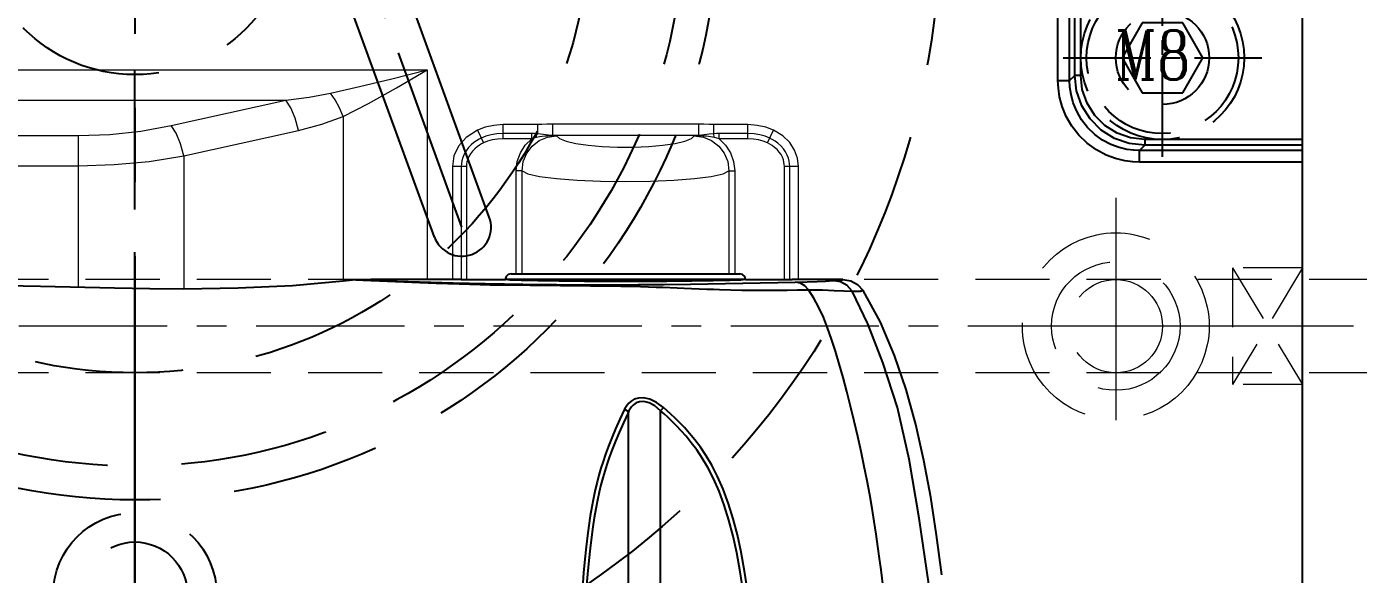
# Model space of a CAD drawing. Header units: inches. Extents: x 157915 to 159347, y -49911 to -48898.
# Drawn here: x 159068.8 to 159182.9, y -49233.1 to -49186.2 of the extents above; entities that cross this region are included whole.
import ezdxf

# ---------------------------------------------------------------- set-up
doc = ezdxf.new("R2010")
doc.units = ezdxf.units.IN
doc.header["$LTSCALE"] = 2
doc.header["$MEASUREMENT"] = 0
doc.header["$PDMODE"] = 3
doc.header["$PDSIZE"] = 0.3125
for name, pattern in [('ACAD_ISO08W100', [36, 24, -3, 6, -3]), ('CENTER', [50.8, 31.75, -6.35, 6.35, -6.35]), ('CENTER2', [1.125, 0.75, -0.125, 0.125, -0.125]), ('HIDDEN', [9.525, 6.35, -3.175])]:
    doc.linetypes.add(name, pattern=pattern)
doc.layers.get('0').update_dxf_attribs({"linetype": 'CONTINUOUS'})
doc.layers.get('Defpoints').update_dxf_attribs({"linetype": 'CONTINUOUS'})
for name, color, linetype in [('CAV-COR', 1, 'CONTINUOUS'), ('CL', 1, 'ACAD_ISO08W100'), ('DEFAULT_1', 7, 'CENTER'), ('Ru', 8, 'CONTINUOUS'), ('SCREW', 52, 'HIDDEN')]:
    doc.layers.add(name, color=color, linetype=linetype)
for name, color, linetype, lineweight in [('dim', 3, 'CONTINUOUS', 15), ('PRODUCT', 1, 'CONTINUOUS', 15), ('WR', 122, 'HIDDEN', 18), ('枕位', 135, 'CONTINUOUS', 15)]:
    doc.layers.add(name, color=color, linetype=linetype, lineweight=lineweight)
doc.styles.add('ROMANC', font='romanc', dxfattribs={"width": 0.6, "height": 1})
doc.styles.get("Standard").update_dxf_attribs({"font": 'txt.shx', "width": 0.67})
doc.dimstyles.new('2.00', dxfattribs={"dimtxt": 5, "dimasz": 4, "dimexe": 0.666, "dimexo": 0.626, "dimgap": 1, "dimtad": 0, "dimzin": 0, "dimdsep": 46, "dimtxsty": 'Standard', "dimcen": 0.09, "dimclrd": 3, "dimclre": 3, "dimclrt": 7, "dimazin": 0, "dimtfac": 1, "dimtofl": 0, "dimtmove": 0, "dimatfit": 0, "dimfxl": 0, "dimtolj": 1, "dimtzin": 0, "dimarcsym": 0})

# ---------------------------------------------------------------- blocks, each defined once
blk = doc.blocks.new('*D35392')
at = {"layer": 'Defpoints', "color": 0}
for p in [(159253.1, -49176.87), (159261.16, -49176.87), (159165.47, -49336.87)]:
    blk.add_point(p, dxfattribs=at)
at = {"layer": 'dim', "color": 3, "linetype": 'ByBlock', "lineweight": -2}
for p, q in [((159253.73, -49176.87), (159261.83, -49176.87)), ((159261.16, -49180.87), (159261.16, -49248.89)), ((159261.16, -49332.87), (159261.16, -49264.85)), ((159166.1, -49336.87), (159261.83, -49336.87))]:
    blk.add_line(p, q, dxfattribs=at)
at = {"layer": 'dim', "color": 3, "linetype": 'ByBlock'}
for points in [[(159261.83, -49180.87), (159260.5, -49180.87), (159261.16, -49176.87)], [(159260.5, -49332.87), (159261.83, -49332.87), (159261.16, -49336.87)]]:
    blk.add_solid(points, dxfattribs=at)
at = {"layer": 'dim', "color": 7, "linetype": 'ByBlock', "insert": (159261.16, -49256.87), "char_height": 5, "attachment_point": 5, "rotation": 90}
blk.add_mtext('\\A1;160.00', dxfattribs=at)
blk = doc.blocks.new('20160719.171012')
at = {"linetype": 'HIDDEN'}
for centre, radius in [((0, -1.6), 69), ((0, -1.6), 49.9), ((0, -1.6), 47), ((0, -1.6), 39), ((0, -1.6), 13.44), ((0, -59.6), 7), ((0, -59.6), 4.5)]:
    blk.add_circle(centre, radius, dxfattribs=at)
at = {"layer": 'CL', "linetype": 'ACAD_ISO08W100'}
blk.add_line((0, -80.6), (0, 77.4), dxfattribs=at)
blk = doc.blocks.new('20160804.135220')
at = {"layer": 'SCREW', "linetype": 'CENTER2', "ltscale": 5}
for p, q in [((0, -8.5), (0, 8.5)), ((-8.5, 0), (8.5, 0))]:
    blk.add_line(p, q, dxfattribs=at)
at = {"layer": 'SCREW'}
blk.add_lwpolyline([(-1.73, 3), (-3.46, 0), (-1.73, -3), (1.73, -3), (3.46, 0), (1.73, 3)], close=True, dxfattribs=at)
at = {"layer": 'SCREW', "ltscale": 0.5}
for radius in [7, 6.5, 4]:
    blk.add_circle((0, 0), radius, dxfattribs=at)
at = {"layer": 'dim', "style": 'ROMANC', "width": 0.8}
blk.add_text('M8', height=4.186, dxfattribs=at).set_placement((-4.07, -1.86))
blk = doc.blocks.new('20160525.184840')
at = {"layer": 'WR', "linetype": 'CENTER', "ltscale": 0.3}
for p, q in [((0, -11), (0, 11)), ((11, 0), (-11, 0))]:
    blk.add_line(p, q, dxfattribs=at)
at = {"layer": 'WR', "linetype": 'HIDDEN', "ltscale": 0.8}
for radius in [8, 5.5, 4]:
    blk.add_circle((0, 0), radius, dxfattribs=at)

msp = doc.modelspace()

# ---------------------------------------------------------------- linework, layer by layer
at = {"layer": 'CAV-COR', "linetype": 'ByBlock'}
for p, q in [((159157.155, -49190.827), (159157.155, -49176.868)), ((159158.154, -49190.827), (159158.154, -49176.868)), ((159158.603, -49190.377), (159158.603, -49176.868)), ((159159.103, -49190.377), (159159.103, -49176.868)), ((159178.104, -49328.868), (159178.104, -49176.868)), ((159158.154, -49190.827), (159158.603, -49190.377)), ((159159.103, -49190.377), (159158.603, -49190.377)), ((159157.155, -49190.827), (159158.154, -49190.827)), ((159164.145, -49196.818), (159164.595, -49196.369)), ((159178.104, -49195.869), (159164.595, -49195.869)), ((159164.595, -49195.869), (159164.595, -49196.369)), ((159178.104, -49196.369), (159164.595, -49196.369)), ((159178.104, -49196.818), (159164.145, -49196.818)), ((159164.145, -49197.817), (159164.145, -49196.818)), ((159178.104, -49197.817), (159164.145, -49197.817)), ((159105.295, -49207.874), (159103.128, -49207.874)), ((159106.502, -49207.884), (159109.826, -49207.884)), ((159110.33, -49207.372), (159129.896, -49207.372)), ((159130.4, -49207.879), (159130.04, -49207.874)), ((159130.4, -49207.884), (159133.893, -49207.883)), ((159134.65, -49207.875), (159134.391, -49207.877)), ((159138.737, -49207.874), (159134.65, -49207.875)), ((159138.727, -49207.878), (159138.737, -49207.876)), ((159138.737, -49207.874), (159138.737, -49207.876)), ((159097.032, -49207.901), (159095.925, -49208.022)), ((159099.593, -49207.979), (159105.349, -49208.152)), ((159103.897, -49208.183), (159105.875, -49208.254)), ((159105.349, -49208.152), (159108.106, -49208.221)), ((159105.875, -49208.254), (159107.67, -49208.304)), ((159108.106, -49208.221), (159109.754, -49208.254)), ((159109.754, -49208.254), (159111.336, -49208.277)), ((159111.336, -49208.277), (159114.198, -49208.303)), ((159114.198, -49208.303), (159117.704, -49208.315)), ((159117.704, -49208.315), (159121.194, -49208.309)), ((159121.194, -49208.309), (159123.425, -49208.294)), ((159123.316, -49208.535), (159125.765, -49208.641)), ((159123.425, -49208.294), (159125.683, -49208.266)), ((159125.683, -49208.266), (159134.66, -49208.104)), ((159125.765, -49208.641), (159127.086, -49208.694)), ((159138.521, -49208.079), (159137.888, -49207.968)), ((159139.087, -49208.395), (159138.521, -49208.079)), ((159139.523, -49208.882), (159139.087, -49208.395)), ((159139.523, -49208.882), (159139.798, -49208.882)), ((159140.867, -49211.681), (159139.523, -49208.882)), ((159139.987, -49208.307), (159140.46, -49208.824)), ((159120.336, -49219.287), (159120.336, -49235.687)), ((159123.359, -49218.828), (159123.112, -49219.118)), ((159123.112, -49236.208), (159123.112, -49219.118)), ((159142.235, -49234.675), (159142.003, -49232.767))]:
    msp.add_line(p, q, dxfattribs=at)
for points in [[(159164.595, -49196.369), (159163.261, -49196.218), (159161.995, -49195.776), (159160.859, -49195.062), (159159.91, -49194.113), (159159.196, -49192.977), (159158.753, -49191.711), (159158.603, -49190.377)], [(159164.595, -49195.869), (159163.377, -49195.733), (159162.214, -49195.328), (159161.17, -49194.672), (159160.299, -49193.801), (159159.644, -49192.757), (159159.239, -49191.595), (159159.103, -49190.377)], [(159164.145, -49197.817), (159163.553, -49197.792), (159162.867, -49197.699), (159162.093, -49197.51), (159161.274, -49197.201), (159160.451, -49196.762), (159159.664, -49196.193), (159158.951, -49195.507), (159158.343, -49194.727), (159157.861, -49193.89), (159157.514, -49193.039), (159157.294, -49192.217), (159157.185, -49191.471), (159157.155, -49190.827)], [(159164.145, -49196.818), (159163.637, -49196.797), (159163.049, -49196.718), (159162.386, -49196.556), (159161.684, -49196.291), (159160.978, -49195.916), (159160.303, -49195.428), (159159.692, -49194.84), (159159.171, -49194.171), (159158.758, -49193.454), (159158.46, -49192.724), (159158.273, -49192.019), (159158.179, -49191.379), (159158.154, -49190.827)], [(159097.128, -49207.893), (159097.08, -49207.896), (159097.032, -49207.901)], [(159097.226, -49207.89), (159097.177, -49207.891), (159097.128, -49207.893)], [(159097.226, -49207.89), (159097.863, -49207.917), (159099.593, -49207.979)], [(159110.33, -49207.372), (159110.078, -49207.439), (159109.894, -49207.623), (159109.824, -49207.884)], [(159130.04, -49207.874), (159110.186, -49207.874), (159109.826, -49207.879)], [(159130.4, -49207.884), (159129.996, -49207.925), (159129.053, -49207.964), (159127.629, -49207.997), (159125.788, -49208.024), (159123.654, -49208.043), (159121.307, -49208.053), (159118.918, -49208.053), (159116.572, -49208.043), (159114.438, -49208.024), (159112.596, -49207.997), (159111.173, -49207.964), (159110.23, -49207.925), (159109.826, -49207.884)], [(159130.402, -49207.884), (159130.332, -49207.623), (159130.148, -49207.439), (159129.896, -49207.372)], [(159133.893, -49207.883), (159134.048, -49207.882), (159134.391, -49207.877)], [(159137.886, -49207.968), (159138.023, -49207.957), (159138.137, -49207.948), (159138.233, -49207.94), (159138.313, -49207.933), (159138.38, -49207.926), (159138.436, -49207.92), (159138.484, -49207.915), (159138.524, -49207.91), (159138.559, -49207.905), (159138.589, -49207.901), (159138.616, -49207.897), (159138.639, -49207.893), (159138.659, -49207.89), (159138.678, -49207.887), (159138.727, -49207.878)], [(159138.727, -49207.874), (159139.4, -49207.987), (159139.987, -49208.307)], [(159070.009, -49208.463), (159067.057, -49208.412), (159064.393, -49208.382), (159061.997, -49208.371), (159059.844, -49208.376), (159057.897, -49208.394)], [(159082.282, -49208.687), (159079.368, -49208.664), (159076.345, -49208.608), (159070.009, -49208.463)], [(159095.925, -49208.022), (159091.606, -49208.399), (159086.946, -49208.625), (159082.282, -49208.687)], [(159097.032, -49207.901), (159097.659, -49207.931), (159103.897, -49208.183)], [(159107.67, -49208.304), (159108.533, -49208.323), (159109.364, -49208.337), (159119.725, -49208.454)], [(159119.725, -49208.454), (159121.39, -49208.482), (159122.099, -49208.498), (159122.734, -49208.515), (159123.316, -49208.535)], [(159127.086, -49208.694), (159127.658, -49208.713), (159128.168, -49208.728)], [(159128.168, -49208.728), (159130.078, -49208.772), (159130.608, -49208.783), (159131.18, -49208.791), (159131.797, -49208.796), (159132.463, -49208.798), (159133.187, -49208.793), (159133.974, -49208.781), (159134.839, -49208.76), (159135.797, -49208.743)], [(159134.66, -49208.104), (159135.682, -49208.078), (159136.533, -49208.046), (159137.256, -49208.009), (159137.886, -49207.968)], [(159135.795, -49208.747), (159135.471, -49208.403), (159135.089, -49208.183), (159134.676, -49208.103)], [(159135.795, -49208.747), (159136.992, -49208.763), (159137.988, -49208.803), (159138.814, -49208.844), (159139.509, -49208.865)], [(159142.003, -49232.767), (159141.874, -49231.772), (159141.735, -49230.752), (159141.584, -49229.705), (159141.417, -49228.621), (159141.232, -49227.5), (159141.03, -49226.34), (159140.807, -49225.138), (159140.562, -49223.891), (159140.296, -49222.616), (159140.012, -49221.32), (159139.709, -49220.013), (159139.394, -49218.723), (159139.073, -49217.471), (159138.747, -49216.26), (159138.42, -49215.106), (159138.094, -49214.017), (159137.764, -49212.989), (159137.423, -49212.021), (159137.066, -49211.113), (159136.682, -49210.266), (159136.258, -49209.476), (159135.797, -49208.743)], [(159139.798, -49208.882), (159139.904, -49208.88), (159139.993, -49208.878), (159140.066, -49208.874), (159140.127, -49208.87), (159140.178, -49208.864), (159140.22, -49208.858), (159140.256, -49208.852), (159140.286, -49208.846), (159140.312, -49208.84), (159140.334, -49208.834), (159140.354, -49208.828), (159140.372, -49208.822), (159140.388, -49208.817), (159140.404, -49208.812), (159140.417, -49208.806), (159140.427, -49208.803), (159140.438, -49208.799)], [(159147.211, -49233.17), (159146.761, -49229.792), (159146.252, -49226.536), (159145.666, -49223.379), (159144.975, -49220.307), (159144.147, -49217.307), (159143.152, -49214.378), (159141.946, -49211.525), (159140.46, -49208.824)], [(159146.101, -49233.995), (159145.261, -49228.321), (159144.419, -49223.281), (159143.402, -49218.838), (159142.163, -49214.996), (159140.867, -49211.681)], [(159123.359, -49218.828), (159122.777, -49218.409), (159122.195, -49218.135), (159121.663, -49218.019), (159121.218, -49218.035), (159120.87, -49218.137), (159120.605, -49218.286), (159120.404, -49218.456), (159120.251, -49218.631), (159120.134, -49218.805), (159120.044, -49218.972)], [(159120.044, -49218.972), (159119.634, -49219.848), (159119.269, -49220.668), (159118.946, -49221.437), (159118.661, -49222.161), (159118.412, -49222.836), (159118.198, -49223.463), (159118.011, -49224.054), (159117.841, -49224.638), (159117.679, -49225.246), (159117.523, -49225.896), (159117.372, -49226.6), (159117.231, -49227.351), (159117.101, -49228.129), (159116.981, -49228.944), (159116.865, -49229.82), (159116.752, -49230.782), (159116.639, -49231.85), (159116.528, -49233.023), (159116.421, -49234.299), (159116.318, -49235.687)], [(159120.336, -49219.287), (159119.932, -49220.158), (159119.573, -49220.972), (159119.255, -49221.734), (159118.975, -49222.449), (159118.731, -49223.114), (159118.521, -49223.729), (159118.337, -49224.308), (159118.169, -49224.88), (159118.01, -49225.472), (159117.856, -49226.105), (159117.706, -49226.791), (159117.565, -49227.523), (159117.434, -49228.284), (159117.313, -49229.083), (159117.195, -49229.945), (159117.08, -49230.894), (159116.964, -49231.951), (159116.851, -49233.114), (159116.74, -49234.38), (159116.634, -49235.757)], [(159120.044, -49218.972), (159120.174, -49219.058), (159120.275, -49219.166), (159120.336, -49219.287)], [(159123.112, -49219.118), (159122.626, -49218.707), (159122.139, -49218.44), (159121.694, -49218.329), (159121.322, -49218.349), (159121.03, -49218.453), (159120.808, -49218.603), (159120.639, -49218.772), (159120.51, -49218.947), (159120.412, -49219.12), (159120.336, -49219.287)], [(159130.222, -49234.719), (159129.937, -49232.925), (159129.641, -49231.31), (159129.324, -49229.856), (159128.971, -49228.498), (159128.573, -49227.212), (159128.125, -49225.999), (159127.647, -49224.915), (159127.165, -49223.985), (159126.687, -49223.182), (159126.215, -49222.48), (159125.751, -49221.858), (159125.305, -49221.31), (159124.88, -49220.828), (159124.478, -49220.4), (159124.098, -49220.019), (159123.744, -49219.681), (159123.416, -49219.382), (159123.112, -49219.118)], [(159130.607, -49234.661), (159130.321, -49232.86), (159130.024, -49231.234), (159129.704, -49229.765), (159129.347, -49228.391), (159128.945, -49227.087), (159128.489, -49225.852), (159128.002, -49224.745), (159127.509, -49223.793), (159127.019, -49222.971), (159126.534, -49222.253), (159126.059, -49221.617), (159125.601, -49221.058), (159125.166, -49220.567), (159124.755, -49220.131), (159124.366, -49219.744), (159124.005, -49219.4), (159123.669, -49219.097), (159123.359, -49218.828)]]:
    msp.add_lwpolyline(points, dxfattribs=at)
for centre, major_axis, start_param, end_param in [((159103.128, -49208.225), (20.1, 0), 1.5707963, 1.8688267), ((159105.295, -49207.892), (1, 0), 0.7158381, 1.5707963), ((159106.502, -49207.873), (0.6, 0), 3.8574307, 4.712389)]:
    msp.add_ellipse(centre, major_axis=major_axis, ratio=0.0174551, start_param=start_param, end_param=end_param, dxfattribs=at)
at = {"layer": 'CL', "color": 7, "linetype": 'CENTER', "ltscale": 0.5}
msp.add_line((159078.104, -48951.868), (159078.104, -49401.868), dxfattribs=at)
at = {"layer": 'DEFAULT_1', "color": 2, "linetype": 'CENTER', "ltscale": 0.4}
msp.add_line((159078.104, -49312.217), (159078.104, -49201.519), dxfattribs=at)
at = {"layer": 'Ru', "linetype": 'CENTER', "ltscale": 0.25}
msp.add_line((159106.104, -49203.374), (159096.456, -49176.868), dxfattribs=at)
at = {"layer": 'Ru', "ltscale": 0.5}
for p, q in [((159103.755, -49204.229), (159094.888, -49179.868)), ((159108.453, -49202.519), (159100.209, -49179.868))]:
    msp.add_line(p, q, dxfattribs=at)
msp.add_arc((159106.104, -49203.374), 2.5, 200, 20, dxfattribs=at)
at = {"layer": 'WR', "linetype": 'HIDDEN', "ltscale": 0.5}
for p, q in [((159223.104, -49207.868), (158933.104, -49207.868)), ((159223.104, -49215.868), (158933.104, -49215.868))]:
    msp.add_line(p, q, dxfattribs=at)
at = {"layer": 'WR', "linetype": 'HIDDEN', "ltscale": 0.4}
for p, q in [((159172.104, -49206.868), (159172.104, -49216.868)), ((159172.104, -49206.868), (159178.104, -49216.868)), ((159178.104, -49206.868), (159172.104, -49216.868)), ((159178.104, -49206.868), (159172.104, -49206.868)), ((159178.104, -49206.868), (159178.104, -49216.868)), ((159178.104, -49216.868), (159172.104, -49216.868))]:
    msp.add_line(p, q, dxfattribs=at)
at = {"layer": 'WR', "linetype": 'CENTER', "ltscale": 0.2}
msp.add_line((159223.104, -49211.868), (158933.104, -49211.868), dxfattribs=at)
at = {"layer": '枕位', "linetype": 'ByBlock'}
for p, q in [((159022.706, -49189.898), (159103.128, -49189.898)), ((159103.128, -49189.898), (159103.128, -49207.874)), ((159022.706, -49192.496), (159091.032, -49192.496)), ((159081.207, -49194.674), (159091.032, -49192.496)), ((159095.925, -49193.905), (159095.925, -49208.022)), ((159082.282, -49197.272), (159092.107, -49195.094)), ((159107.43, -49195.08), (159107.952, -49196.168)), ((159109.636, -49195.806), (159109.636, -49194.599)), ((159112.566, -49194.599), (159109.636, -49194.599)), ((159112.566, -49194.599), (159112.566, -49195.376)), ((159113.859, -49194.556), (159113.859, -49195.526)), ((159126.366, -49194.556), (159113.859, -49194.556)), ((159126.366, -49194.556), (159126.366, -49195.526)), ((159127.66, -49194.599), (159127.66, -49195.376)), ((159130.59, -49194.599), (159127.66, -49194.599)), ((159130.59, -49195.806), (159130.59, -49194.599)), ((159132.274, -49196.168), (159132.796, -49195.08)), ((159021.76, -49195.522), (159073.278, -49195.522)), ((159073.278, -49208.536), (159073.278, -49195.522)), ((159112.088, -49195.353), (159109.636, -49195.353)), ((159112.088, -49195.806), (159109.636, -49195.806)), ((159112.088, -49195.806), (159112.088, -49195.353)), ((159113.933, -49195.535), (159113.517, -49195.487)), ((159113.956, -49195.561), (159113.78, -49195.563)), ((159114.006, -49195.541), (159113.933, -49195.535)), ((159126.22, -49195.541), (159114.006, -49195.541)), ((159126.295, -49195.534), (159126.22, -49195.541)), ((159127.66, -49195.376), (159127.277, -49195.417)), ((159128.137, -49195.806), (159128.137, -49195.353)), ((159130.59, -49195.353), (159128.137, -49195.353)), ((159130.59, -49195.806), (159128.137, -49195.806)), ((159082.282, -49197.272), (159082.282, -49208.687)), ((159021.76, -49198.12), (159073.278, -49198.12)), ((159105.295, -49198.178), (159105.295, -49207.874)), ((159106.502, -49198.178), (159105.295, -49198.178)), ((159106.049, -49198.178), (159106.049, -49207.88)), ((159106.502, -49198.178), (159106.502, -49207.884)), ((159110.757, -49207.372), (159110.757, -49198.557)), ((159111.254, -49198.557), (159110.757, -49198.557)), ((159111.254, -49207.372), (159111.254, -49198.558)), ((159128.972, -49198.557), (159129.469, -49198.557)), ((159128.972, -49198.559), (159128.972, -49207.372)), ((159129.469, -49198.557), (159129.469, -49207.372)), ((159133.724, -49207.884), (159133.724, -49198.178)), ((159134.931, -49198.178), (159133.724, -49198.178)), ((159134.177, -49207.88), (159134.177, -49198.178)), ((159134.931, -49207.874), (159134.931, -49198.178))]:
    msp.add_line(p, q, dxfattribs=at)
for points in [[(159094.85, -49191.902), (159097.348, -49191.337), (159100.1, -49190.665), (159103.128, -49189.898)], [(159095.925, -49193.905), (159098.099, -49192.775), (159100.494, -49191.432), (159103.128, -49189.898)], [(159091.032, -49192.496), (159093.025, -49192.234), (159094.85, -49191.902)], [(159095.925, -49193.905), (159095.612, -49193.169), (159095.245, -49192.485), (159094.85, -49191.902)], [(159092.107, -49195.094), (159091.837, -49194.055), (159091.462, -49193.149), (159091.032, -49192.496)], [(159092.107, -49195.094), (159094.1, -49194.57), (159095.925, -49193.905)], [(159073.278, -49195.522), (159075.956, -49195.428), (159078.612, -49195.145), (159081.207, -49194.674)], [(159082.282, -49197.272), (159082.012, -49196.232), (159081.637, -49195.327), (159081.207, -49194.674)], [(159107.43, -49195.08), (159106.481, -49195.694), (159105.812, -49196.454), (159105.425, -49197.284), (159105.295, -49198.178)], [(159109.636, -49194.599), (159108.831, -49194.657), (159108.091, -49194.823), (159107.43, -49195.08)], [(159113.859, -49194.556), (159113.392, -49194.567), (159112.954, -49194.588), (159112.566, -49194.599)], [(159127.66, -49194.599), (159127.271, -49194.588), (159126.829, -49194.567), (159126.366, -49194.556)], [(159132.796, -49195.08), (159132.135, -49194.823), (159131.394, -49194.657), (159130.59, -49194.599)], [(159134.931, -49198.178), (159134.847, -49197.458), (159134.601, -49196.779), (159134.181, -49196.138), (159133.578, -49195.558), (159132.796, -49195.08)], [(159107.756, -49195.76), (159107.574, -49195.853), (159107.362, -49195.978), (159107.132, -49196.138), (159106.896, -49196.335), (159106.67, -49196.567), (159106.466, -49196.832), (159106.297, -49197.122), (159106.173, -49197.421), (159106.096, -49197.71), (159106.059, -49197.968), (159106.049, -49198.178)], [(159107.952, -49196.168), (159107.791, -49196.25), (159107.605, -49196.36), (159107.405, -49196.499), (159107.203, -49196.668), (159107.011, -49196.864), (159106.841, -49197.085), (159106.703, -49197.323), (159106.602, -49197.566), (159106.54, -49197.799), (159106.51, -49198.008), (159106.502, -49198.178)], [(159109.636, -49195.353), (159109.1, -49195.383), (159108.608, -49195.466), (159108.16, -49195.594), (159107.756, -49195.76)], [(159109.636, -49195.806), (159109.151, -49195.833), (159108.708, -49195.908), (159108.308, -49196.022), (159107.952, -49196.168)], [(159110.757, -49198.557), (159110.847, -49197.762), (159111.112, -49197.015), (159111.534, -49196.352), (159112.088, -49195.806)], [(159111.254, -49198.558), (159111.356, -49197.77), (159111.654, -49197.046), (159112.123, -49196.432), (159112.732, -49195.962), (159113.446, -49195.665), (159114.215, -49195.565)], [(159112.48, -49195.701), (159112.274, -49195.75), (159112.088, -49195.806)], [(159112.566, -49195.376), (159112.32, -49195.358), (159112.088, -49195.353)], [(159112.479, -49195.701), (159112.506, -49195.578), (159112.535, -49195.468), (159112.566, -49195.376)], [(159113.78, -49195.563), (159113.604, -49195.568), (159113.413, -49195.578), (159113.207, -49195.595), (159112.983, -49195.619), (159112.74, -49195.653), (159112.48, -49195.701)], [(159113.517, -49195.487), (159113.098, -49195.435), (159112.847, -49195.405), (159112.566, -49195.376)], [(159113.78, -49195.563), (159113.806, -49195.548), (159113.832, -49195.535), (159113.859, -49195.525)], [(159113.956, -49195.561), (159113.973, -49195.552), (159113.989, -49195.546), (159114.006, -49195.54)], [(159114.215, -49195.565), (159114.086, -49195.561), (159113.956, -49195.561)], [(159114.215, -49195.565), (159114.111, -49195.552), (159114.006, -49195.541)], [(159114.215, -49195.565), (159114.468, -49195.798), (159115.03, -49196.02), (159115.859, -49196.211), (159116.905, -49196.363), (159118.118, -49196.469), (159119.437, -49196.523), (159120.793, -49196.523), (159122.112, -49196.468), (159123.325, -49196.363), (159124.37, -49196.211), (159125.197, -49196.02), (159125.757, -49195.798), (159126.011, -49195.565)], [(159126.22, -49195.541), (159126.114, -49195.552), (159126.011, -49195.565)], [(159126.269, -49195.561), (159126.139, -49195.561), (159126.011, -49195.565)], [(159126.011, -49195.565), (159126.784, -49195.666), (159127.495, -49195.963), (159128.104, -49196.433), (159128.572, -49197.047), (159128.87, -49197.77), (159128.972, -49198.559)], [(159126.269, -49195.561), (159126.252, -49195.553), (159126.236, -49195.546), (159126.22, -49195.541)], [(159126.445, -49195.563), (159126.361, -49195.562), (159126.269, -49195.561)], [(159127.277, -49195.417), (159126.645, -49195.494), (159126.295, -49195.534)], [(159126.445, -49195.563), (159126.419, -49195.548), (159126.393, -49195.536), (159126.366, -49195.526)], [(159127.746, -49195.701), (159127.388, -49195.638), (159127.057, -49195.599), (159126.745, -49195.574), (159126.445, -49195.563)], [(159128.137, -49195.353), (159127.906, -49195.358), (159127.66, -49195.376)], [(159127.745, -49195.701), (159127.719, -49195.578), (159127.69, -49195.468), (159127.66, -49195.376)], [(159128.137, -49195.806), (159127.951, -49195.75), (159127.746, -49195.701)], [(159128.137, -49195.806), (159128.692, -49196.352), (159129.114, -49197.015), (159129.379, -49197.762), (159129.469, -49198.557)], [(159132.47, -49195.76), (159132.064, -49195.593), (159131.615, -49195.465), (159131.124, -49195.383), (159130.59, -49195.353)], [(159132.274, -49196.168), (159131.916, -49196.021), (159131.515, -49195.907), (159131.072, -49195.833), (159130.59, -49195.806)], [(159133.724, -49198.178), (159133.716, -49198.009), (159133.69, -49197.819), (159133.638, -49197.61), (159133.554, -49197.388), (159133.435, -49197.163), (159133.28, -49196.943), (159133.095, -49196.736), (159132.888, -49196.551), (159132.672, -49196.394), (159132.463, -49196.266), (159132.274, -49196.168)], [(159134.177, -49198.178), (159134.167, -49197.969), (159134.135, -49197.735), (159134.07, -49197.475), (159133.967, -49197.202), (159133.821, -49196.927), (159133.634, -49196.661), (159133.414, -49196.415), (159133.171, -49196.198), (159132.923, -49196.016), (159132.683, -49195.871), (159132.47, -49195.76)], [(159073.278, -49198.12), (159076.321, -49198.026), (159079.334, -49197.743), (159082.282, -49197.272)], [(159111.254, -49198.558), (159111.754, -49198.804), (159112.763, -49199.031), (159114.195, -49199.221), (159115.963, -49199.364), (159117.975, -49199.454), (159120.115, -49199.484), (159122.254, -49199.454), (159124.267, -49199.364), (159126.035, -49199.221), (159127.465, -49199.031), (159128.471, -49198.804), (159128.972, -49198.559)]]:
    msp.add_lwpolyline(points, dxfattribs=at)

# ---------------------------------------------------------------- block references
at = {"linetype": 'ByBlock'}
msp.add_blockref('20160719.171012', (159078.104, -49175.268), dxfattribs=at)
at = {"layer": 'PRODUCT', "linetype": 'Continuous', "ltscale": 0.3, "rotation": 90}
msp.add_blockref('20160525.184840', (159162.104, -49211.868), dxfattribs=at)
at = {"layer": 'SCREW', "linetype": 'ByBlock'}
msp.add_blockref('20160804.135220', (159166.104, -49188.868), dxfattribs=at)

# ---------------------------------------------------------------- dimensions: what is measured, and where the dimension line sits
at = {"layer": 'dim', "linetype": 'ByBlock'}
dim = msp.add_linear_dim(base=(159261.163, -49176.868), p1=(159165.473, -49336.868), p2=(159253.104, -49176.868), angle=90, dimstyle='2.00', dxfattribs=at)
dim.commit()
dim.dimension.update_dxf_attribs({"geometry": '*D35392', "text_midpoint": (159261.163, -49256.868)})

doc.saveas('drawing.dxf')
